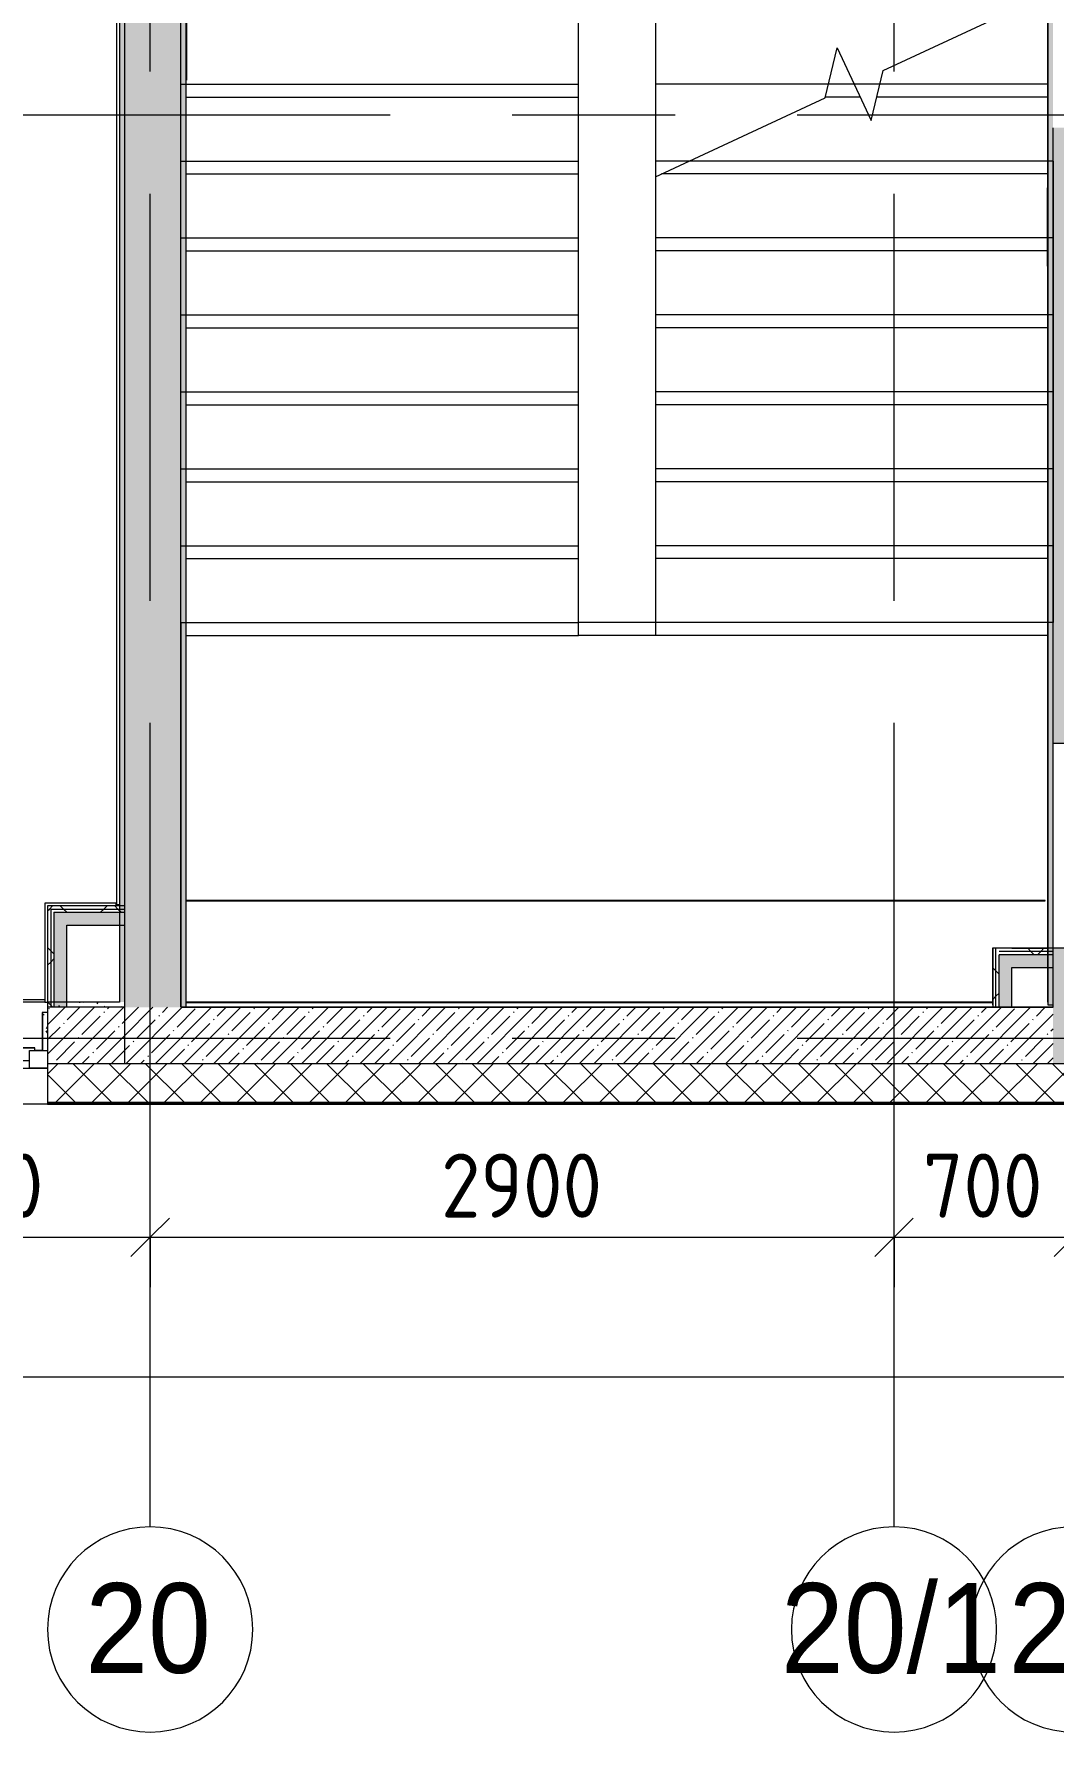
# Model space of a CAD drawing. Header units: millimetres. Extents: x 35147 to 231677, y -8553 to 29000.
# Drawn here: x 71507 to 75480, y -2706 to 3916 of the extents above; entities that cross this region are included whole.
import ezdxf

# ---------------------------------------------------------------- set-up
doc = ezdxf.new("R2010")
doc.units = ezdxf.units.MM
doc.linetypes.add('Осевая', pattern=[3175, 635, -476.25, 1587.5, -476.25])
for name, color, linetype, lineweight in [('A-ANNO-DIMS', 7, 'Continuous', 9), ('A-ANNO-DIMS-100', 7, 'Continuous', 9), ('A-GLAZ', 7, 'Continuous', 9), ('A-GLAZ-1', 7, 'Continuous', 13), ('A-WALL', 7, 'Continuous', 9), ('I-WALL', 7, 'Continuous', 9), ('S-STRS-1', 7, 'Continuous', 9), ('S-STRS-MBND', 7, 'Continuous', 9), ('Оси', 7, 'Continuous', 9), ('Оси-1', 7, 'Continuous', 20), ('Оси-2', 7, 'Осевая', 9)]:
    doc.layers.add(name, color=color, linetype=linetype, lineweight=lineweight)
doc.layers.add('A-WALL-1', color=7, linetype='Continuous', lineweight=9, true_color=0x3c3c3c)
doc.layers.add('A-WALL-FNSH-1', color=7, linetype='Continuous', lineweight=9, true_color=0x3c3c3c)
doc.styles.add('Arial', font='arial.ttf', dxfattribs={"width": 0.9, "height": 350})
doc.styles.add('ISOCPEUR', font='isocpeur.ttf', dxfattribs={"width": 0.9, "height": 250})
doc.dimstyles.new('ISO-2_5_0_9К_БОЛЬШОЙ', dxfattribs={"dimscale": 304.8, "dimtxt": 248.995294, "dimasz": 0.492126, "dimexe": 0.393701, "dimexo": 0.984252, "dimgap": 0, "dimtad": 1, "dimdec": 0, "dimrnd": 10, "dimzin": 0, "dimdsep": 46, "dimtxsty": 'ISOCPEUR', "dimblk1": 'OBLIQUE', "dimblk2": 'OBLIQUE', "dimsah": 1, "dimcen": 0.09, "dimdle": 0.393701, "dimazin": 0, "dimtfac": 1, "dimtdec": 4, "dimtix": 1, "dimtmove": 0, "dimatfit": 3, "dimfxl": 1, "dimtvp": 1, "dimtolj": 1, "dimtzin": 0, "dimarcsym": 2})
pattern_1 = [(45, (0, 0), (-57.02463, 57.02463), []), (45, (57.025, 0), (-57.02463, 57.02463), [100.806, -20.161, 3.353, -16.808])]
pattern_2 = [(0, (0, 0), (121.92, 30.48), [10.058, -81.382, 10.058, -81.382, -487.68]), (0, (0, 0), (121.92, 30.48), [-182.88, 10.058, -172.822, 10.058, -81.382, -213.36]), (0, (0, 0), (121.92, 30.48), [-457.2, 10.058, -50.902, 10.058, -142.342]), (120, (45.72, 15.24), (-87.356454, 90.345817), [10.058, -81.382, 10.058, -81.382, -487.68]), (120, (45.72, 15.24), (-87.356454, 90.345817), [-182.88, 10.058, -172.822, 10.058, -81.382, -213.36]), (120, (45.72, 15.24), (-87.356454, 90.345817), [-457.2, 10.058, -50.902, 10.058, -142.342]), (240, (60.96, 76.2), (-34.563546, -120.825817), [10.058, -81.382, 10.058, -81.382, -487.68]), (240, (60.96, 76.2), (-34.563546, -120.825817), [-182.88, 10.058, -172.822, 10.058, -81.382, -213.36]), (240, (60.96, 76.2), (-34.563546, -120.825817), [-457.2, 10.058, -50.902, 10.058, -142.342])]
pattern_3 = [(45, (0, 0), (-106.06602, 106.06602), []), (135, (0, 0), (-106.06602, -106.06602), [])]

# ---------------------------------------------------------------- blocks, each defined once
blk = doc.blocks.new('120_Окно_СКБ_1Ст - 120_Окно_СКБ_1Ст 900х2500_h_-22445987-План размещения напольных электротехнических лючков и розеток 2 этажа в осях 12-23')
at = {"layer": 'A-GLAZ'}
for p, q in [((450, -57), (-450, -57)), ((-430, -127), (-400, -127)), ((-330, -107), (330, -107)), ((330, -117), (-330, -117)), ((400, -127), (430, -127))]:
    blk.add_line(p, q, dxfattribs=at)
at = {"layer": 'A-GLAZ-1'}
for p, q in [((-450, -127), (-450, -57)), ((-450, -57), (-380, -57)), ((-380, -57), (-380, -127)), ((380, -127), (380, -57)), ((380, -57), (450, -57)), ((450, -57), (450, -127)), ((-380, -127), (-450, -127)), ((-380, -127), (-400, -127)), ((-400, -127), (-400, -137)), ((380, -87), (-380, -87)), ((-380, -87), (-380, -127)), ((-330, -137), (-330, -87)), ((330, -137), (330, -87)), ((380, -127), (380, -87)), ((450, -127), (380, -127)), ((400, -127), (380, -127)), ((400, -137), (400, -127)), ((-400, -137), (400, -137)), ((400, -137), (-400, -137))]:
    blk.add_line(p, q, dxfattribs=at)
blk = doc.blocks.new('Ось сетки - D8-29747960-План размещения напольных электротехнических лючков и розеток 2 этажа в осях 12-23')
at = {"layer": 'Оси-1'}
for start, end in [(360, 180), (180, 360)]:
    blk.add_arc((0, 0), 4, start, end, dxfattribs=at)
blk = doc.blocks.new('DIMBLOCK27-План размещения напольных электротехнических лючков и розеток 2 этажа в осях 12-23')
at = {"layer": 'A-ANNO-DIMS-100'}
for p, q in [((70560, -970.8), (70560, -656.9)), ((71960, -970.8), (71960, -656.9)), ((70560, -776.9), (71960, -776.9)), ((70560, -776.9), (70560, -970.8)), ((71960, -776.9), (71960, -970.8))]:
    blk.add_line(p, q, dxfattribs=at)
at = {"layer": 'A-ANNO-DIMS-100', "lineweight": 20}
for p, q in [((70560, -776.9), (70635, -701.9)), ((71960, -776.9), (72035, -701.9)), ((70560, -776.9), (70485, -851.9)), ((71960, -776.9), (71885, -851.9))]:
    blk.add_line(p, q, dxfattribs=at)
at = {"layer": 'A-ANNO-DIMS-100', "color": 0, "insert": (70953.5, -450.3), "char_height": 250, "width": 735.494, "attachment_point": 1, "line_spacing_factor": 1.149209, "style": 'ISOCPEUR'}
blk.add_mtext('1400', dxfattribs=at)
blk = doc.blocks.new('_Oblique')
at = {"color": 0, "linetype": 'ByBlock', "lineweight": -2}
blk.add_line((-0.5, -0.5), (0.5, 0.5), dxfattribs=at)
blk = doc.blocks.new('DIMBLOCK28-План размещения напольных электротехнических лючков и розеток 2 этажа в осях 12-23')
at = {"layer": 'A-ANNO-DIMS-100'}
for p, q in [((71960, -970.8), (71960, -656.9)), ((74860, -970.8), (74860, -656.9)), ((71960, -776.9), (74860, -776.9)), ((71960, -776.9), (71960, -970.8)), ((74860, -776.9), (74860, -970.8))]:
    blk.add_line(p, q, dxfattribs=at)
at = {"layer": 'A-ANNO-DIMS-100', "lineweight": 20}
for p, q in [((71960, -776.9), (72035, -701.9)), ((74860, -776.9), (74935, -701.9)), ((71960, -776.9), (71885, -851.9)), ((74860, -776.9), (74785, -851.9))]:
    blk.add_line(p, q, dxfattribs=at)
at = {"layer": 'A-ANNO-DIMS-100', "color": 0, "insert": (73094, -450.3), "char_height": 250, "width": 758.478, "attachment_point": 1, "line_spacing_factor": 1.149209, "style": 'ISOCPEUR'}
blk.add_mtext('2900', dxfattribs=at)
blk = doc.blocks.new('DIMBLOCK29-План размещения напольных электротехнических лючков и розеток 2 этажа в осях 12-23')
at = {"layer": 'A-ANNO-DIMS-100'}
for p, q in [((74860, -970.8), (74860, -656.9)), ((75560, -970.8), (75560, -656.9)), ((74860, -776.9), (75560, -776.9)), ((74860, -776.9), (74860, -970.8)), ((75560, -776.9), (75560, -970.8))]:
    blk.add_line(p, q, dxfattribs=at)
at = {"layer": 'A-ANNO-DIMS-100', "lineweight": 20}
for p, q in [((74860, -776.9), (74935, -701.9)), ((75560, -776.9), (75635, -701.9)), ((74860, -776.9), (74785, -851.9)), ((75560, -776.9), (75485, -851.9))]:
    blk.add_line(p, q, dxfattribs=at)
at = {"layer": 'A-ANNO-DIMS-100', "color": 0, "insert": (74973, -450.3), "char_height": 250, "width": 568.858, "attachment_point": 1, "line_spacing_factor": 1.149209, "style": 'ISOCPEUR'}
blk.add_mtext('700', dxfattribs=at)
blk = doc.blocks.new('DIMBLOCK32-План размещения напольных электротехнических лючков и розеток 2 этажа в осях 12-23')
at = {"layer": 'A-ANNO-DIMS-100'}
for p, q in [((38310, -1514.4), (38310, -1200.5)), ((84560, -1514.4), (84560, -1200.5)), ((38190, -1320.5), (84680, -1320.5)), ((38310, -1320.5), (38310, -1514.4)), ((84560, -1320.5), (84560, -1514.4))]:
    blk.add_line(p, q, dxfattribs=at)
at = {"layer": 'A-ANNO-DIMS-100', "lineweight": 20}
for p, q in [((38310, -1320.5), (38385, -1245.5)), ((84560, -1320.5), (84635, -1245.5)), ((38310, -1320.5), (38235, -1395.5)), ((84560, -1320.5), (84485, -1395.5))]:
    blk.add_line(p, q, dxfattribs=at)
at = {"layer": 'A-ANNO-DIMS-100', "color": 0, "insert": (61028, -993.9), "char_height": 250, "width": 976.828, "attachment_point": 1, "line_spacing_factor": 1.149209, "style": 'ISOCPEUR'}
blk.add_mtext('46250', dxfattribs=at)

msp = doc.modelspace()

# ---------------------------------------------------------------- hatches: boundary and pattern name
at = {"layer": 'A-WALL'}
h = msp.add_hatch(dxfattribs=at)
h.set_pattern_fill('FP_21', color=256, style=0, pattern_type=2)
h.set_pattern_definition([(45, (0, 0), (-70.71068, 70.71068), []), (135, (0, 0), (-70.71068, -70.71068), [])])
h.paths.add_polyline_path([(75397.3, -250), (75700, -250), (75700, -100), (71560, -100), (71560, -250), (74669.4, -250)])
h.paths.add_polyline_path([(70302.2, -250), (70660, -250), (70660, -100), (67060, -100), (67060, -250), (69574.4, -250)])
h.paths.add_polyline_path([(65207.2, -250), (66160, -250), (66160, -100), (65160, -100), (65160, -250)])
h.paths.add_polyline_path([(61567.9, -250), (62060, -250), (62060, -100), (60910, -100), (60910, -250)])
h.paths.add_polyline_path([(58060, -250), (58810, -250), (58810, -100), (58060, -100), (58060, -244.2)])
h.paths.add_polyline_path([(56910, -250), (57160, -250), (57160, -100), (56410, -100), (56410, -250)])
h.paths.add_polyline_path([(52410, -250), (53310, -250), (53310, -100), (51910, -100), (51910, -250)])
h.paths.add_polyline_path([(47410, -250), (48810, -250), (48810, -100), (47410, -100), (47410, -244.2)])
h.paths.add_polyline_path([(43371.3, -250), (44036.3, -250), (44036.3, -100), (42660, -100), (42660, -250)])
h.paths.add_polyline_path([(44936.3, -250), (45310, -250), (45310, -100), (44936.3, -100), (44936.3, -244.2)])
h.paths.add_polyline_path([(39560, -250), (39560, -100), (38742.7, -100), (38742.7, -250), (39040, -250)])
at = {"layer": 'I-WALL'}
h = msp.add_hatch(dxfattribs=at)
h.set_pattern_fill('FP_17', color=256, style=0, pattern_type=2)
h.set_pattern_definition(pattern_1)
h.paths.add_polyline_path([(72080, 120), (72080, 7900), (71860, 7900), (71860, 120)])
h = msp.add_hatch(dxfattribs=at)
h.set_pattern_fill('FP_17', color=256, style=0, pattern_type=2)
h.set_pattern_definition(pattern_1)
h.paths.add_polyline_path([(75480, -100), (75700, -100), (75700, 350), (75480, 350), (75480, 120)])
h.paths.add_polyline_path([(75480, 1150), (75700, 1150), (75700, 3550), (75480, 3550), (75480, 1493)])
h.paths.add_polyline_path([(75662.2, 4050), (75700, 4050), (75700, 7900), (75480, 7900), (75480, 4050)])
h = msp.add_hatch(dxfattribs=at)
h.set_pattern_fill('FP_58', color=256, style=0, pattern_type=2)
h.set_pattern_definition(pattern_2)
h.paths.add_polyline_path([(71860, 140), (71860, 7660), (71840, 7660), (71840, 140)])
h = msp.add_hatch(dxfattribs=at)
h.set_pattern_fill('FP_58', color=256, style=0, pattern_type=2)
h.set_pattern_definition(pattern_2)
h.paths.add_polyline_path([(72100, 120), (72100, 7680), (72080, 7680), (72080, 120)])
h = msp.add_hatch(dxfattribs=at)
h.set_pattern_fill('FP_58', color=256, style=0, pattern_type=2)
h.set_pattern_definition(pattern_2)
h.paths.add_polyline_path([(75480, 130), (75480, 7660), (75460, 7659), (75460, 130)])
h = msp.add_hatch(dxfattribs=at)
h.set_pattern_fill('FP_60', color=256, style=0, pattern_type=2)
h.set_pattern_definition(pattern_3)
h.paths.add_polyline_path([(71860, 503), (71860, 515.5), (71560, 515.5), (71560, 503), (71758, 503)])
h = msp.add_hatch(dxfattribs=at)
h.set_pattern_fill('FP_60', color=256, style=0, pattern_type=2)
h.set_pattern_definition(pattern_3)
h.paths.add_polyline_path([(71572.5, 120), (71572.5, 503), (71560, 503), (71560, 120)])
h = msp.add_hatch(dxfattribs=at)
h.set_pattern_fill('FP_60', color=256, style=0, pattern_type=2)
h.set_pattern_definition(pattern_3)
h.paths.add_polyline_path([(71860, 490.5), (71860, 503), (71572.5, 503), (71572.5, 490.5), (71758, 490.5)])
h = msp.add_hatch(dxfattribs=at)
h.set_pattern_fill('FP_60', color=256, style=0, pattern_type=2)
h.set_pattern_definition(pattern_3)
h.paths.add_polyline_path([(71576, 120), (71585, 120), (71585, 490.5), (71572.5, 490.5), (71572.5, 120)])
for points in [[(71860, 440.5), (71860, 490.5), (71585, 490.5), (71585, 440.5), (71758, 440.5)], [(71585, 120), (71635, 120), (71635, 440.5), (71585, 440.5), (71585, 334.8)], [(75320, 120), (75320, 325), (75270, 325), (75270, 120)], [(75320, 275), (75480, 275), (75480, 325), (75320, 325)]]:
    msp.add_hatch(color=256, dxfattribs=at).paths.add_polyline_path(points)
h = msp.add_hatch(dxfattribs=at)
h.set_pattern_fill('FP_60', color=256, style=0, pattern_type=2)
h.set_pattern_definition(pattern_3)
h.paths.add_polyline_path([(75257.5, 120), (75257.5, 351), (75245, 350), (75245, 120)])
h = msp.add_hatch(dxfattribs=at)
h.set_pattern_fill('FP_60', color=256, style=0, pattern_type=2)
h.set_pattern_definition(pattern_3)
h.paths.add_polyline_path([(75257.5, 120), (75270, 120), (75270, 351), (75257.5, 350), (75257.5, 334.8)])
h = msp.add_hatch(dxfattribs=at)
h.set_pattern_fill('FP_60', color=256, style=0, pattern_type=2)
h.set_pattern_definition(pattern_3)
h.paths.add_polyline_path([(75320, 337.5), (75480, 337.5), (75480, 350), (75270, 350), (75270, 337.5)])
h = msp.add_hatch(dxfattribs=at)
h.set_pattern_fill('FP_60', color=256, style=0, pattern_type=2)
h.set_pattern_definition(pattern_3)
h.paths.add_polyline_path([(75270, 325), (75480, 325), (75480, 337.5), (75270, 337.5), (75270, 334.8)])
h = msp.add_hatch(dxfattribs=at)
h.set_pattern_fill('FP_58', color=256, style=0, pattern_type=2)
h.set_pattern_definition(pattern_2)
h.paths.add_polyline_path([(71758, 120), (71860, 120), (71860, 140), (71560, 140), (71560, 120), (71576, 120)])
h.paths.add_polyline_path([(69938.3, 120), (70660, 120), (70660, 140), (69165, 140), (69165, 120), (69756.3, 120)])
h = msp.add_hatch(dxfattribs=at)
h.set_pattern_fill('FP_17', color=256, style=0, pattern_type=2)
h.set_pattern_definition(pattern_1)
h.paths.add_polyline_path([(71560, -100), (71860, -100), (71860, 120), (71560, 120), (71560, 45.3)])
h.paths.add_polyline_path([(70302.2, -100), (70660, -100), (70660, 120), (67060, 120), (67060, -100), (69938.3, -100)])
h.paths.add_polyline_path([(65910, -100), (66160, -100), (66160, 120), (65910, 120)])
h = msp.add_hatch(dxfattribs=at)
h.set_pattern_fill('FP_58', color=256, style=0, pattern_type=2)
h.set_pattern_definition(pattern_2)
h.paths.add_polyline_path([(71560, -48), (71560, 100), (71540, 100), (71540, -48)])
h = msp.add_hatch(dxfattribs=at)
h.set_pattern_fill('FP_17', color=256, style=0, pattern_type=2)
h.set_pattern_definition(pattern_1)
h.paths.add_polyline_path([(75480, -100), (75480, 120), (71860, 120), (71860, -100), (75397.3, -100)])

# ---------------------------------------------------------------- linework, layer by layer
at = {"layer": 'A-WALL'}
for p, q in [((71840, 7660), (71840, 140)), ((71860, 7680), (71860, -100)), ((72080, 120), (72080, 7680)), ((75480, 1150), (75480, 3550)), ((75480, 325), (75480, 1150)), ((71572.5, 503), (71572.5, 120)), ((71572.5, 503), (71860, 503)), ((71585, 490.5), (71585, 120)), ((71585, 490.5), (71860, 490.5)), ((75257.5, 120), (75257.5, 351)), ((75270, 351), (75270, 350)), ((75480, 337.5), (75270, 337.5)), ((75320, 351), (75320, 350)), ((75459, 350), (75459, 351)), ((75270, 120), (75270, 325)), ((75480, 325), (75270, 325)), ((71860, 120), (71560, 120)), ((75700, -100), (71560, -100)), ((71560, -258), (70660, -258)), ((71560, -250), (75850, -250)), ((71560, -253), (75853, -253))]:
    msp.add_line(p, q, dxfattribs=at)
at = {"layer": 'A-WALL-1'}
for p, q in [((72100, 120), (72100, 7680)), ((75460, 7660), (75460, 130)), ((75480, 1150), (75850, 1150)), ((71560, 515.5), (71560, 120)), ((71860, 515.5), (71560, 515.5)), ((71635, 120), (71635, 440.5)), ((71635, 440.5), (71860, 440.5)), ((75245, 351), (75245, 120)), ((75320, 351), (75245, 351)), ((75850, 350), (75320, 350)), ((75320, 120), (75320, 275)), ((75320, 275), (75480, 275)), ((75480, 120), (75480, 275)), ((71560, 140), (71560, -250)), ((71840, 140), (71560.5, 140)), ((71560, 100), (71540, 100)), ((71540, 100), (71540, -48)), ((75480, 120), (72080, 120)), ((75460, 130), (75480, 130)), ((71540, -48), (71560, -48))]:
    msp.add_line(p, q, dxfattribs=at)
at = {"layer": 'A-WALL-FNSH-1'}
for p, q in [((71829, 7649), (71829, 521)), ((72101, 139), (72101, 7659)), ((75459, 5400.6), (75459, 3315.1)), ((75459, 3315.1), (75460, 3315.1)), ((75460, 3009.6), (75459, 3009.6)), ((75459, 3009.6), (75459, 351)), ((75449, 536), (72100, 536)), ((72100, 535), (75449, 535)), ((75449, 535), (75449, 536)), ((71549.5, 526.7), (71549.5, 140)), ((71560.5, 526.7), (71549.5, 526.7)), ((71560.5, 526.5), (71560.5, 526.7)), ((71827.5, 526.5), (71560.5, 526.5)), ((71560.5, 140), (71560.5, 515.5)), ((71827.5, 515.5), (71827.5, 526.5)), ((71829, 521), (71840, 521)), ((75245, 351), (75244, 351)), ((75244, 351), (75244, 140)), ((75459, 351), (75320, 351)), ((75320, 350), (75459, 350)), ((75459, 350), (75459, 140.5)), ((71549.5, 140), (71560.5, 140)), ((75244, 140), (72100, 140)), ((72101, 139), (75244, 139)), ((75244, 139), (75244, 130)), ((75459, 140.5), (75460, 140.5)), ((71540, 100), (71539, 100)), ((71539, 100), (71539, -48)), ((75244, 130), (75245, 130)), ((71539, -48), (71540, -48)), ((71560, -250), (71560, -258)), ((71560, -258), (75858, -258))]:
    msp.add_line(p, q, dxfattribs=at)
at = {"layer": 'I-WALL'}
for p, q in [((72100.4, 3735.6), (72100.4, 7659)), ((72101.4, 7659), (72101.4, 3735.6)), ((75459, 3009.6), (75459, 3315.1)), ((75480, 275), (75480, 325)), ((71549.5, 140), (70660, 140)), ((70697.5, 151), (71549.5, 151))]:
    msp.add_line(p, q, dxfattribs=at)
at = {"layer": 'S-STRS-1'}
for p, q in [((73930, 4020), (73930, 3720)), ((73630, 3669.7), (73630, 3969.7)), ((73930, 3720), (73930, 3420)), ((74604.6, 3720), (73930, 3720)), ((74604.6, 3720), (73930, 3720)), ((74805.4, 3720), (74705, 3720)), ((74805.4, 3720), (74705, 3720)), ((72100, 3669.7), (73630, 3669.7)), ((72100, 3669.7), (73630, 3669.7)), ((73630, 3369.7), (73630, 3669.7)), ((74728.5, 3669.7), (74592.3, 3669.7)), ((74728.5, 3669.7), (74592.3, 3669.7)), ((75460, 3669.7), (74793.2, 3669.7)), ((75460, 3669.7), (74793.2, 3669.7)), ((73930, 3420), (73930, 3358.6)), ((74061.6, 3420), (73930, 3420)), ((74061.6, 3420), (73930, 3420)), ((72100, 3369.7), (73630, 3369.7)), ((72100, 3369.7), (73630, 3369.7)), ((73630, 3069.7), (73630, 3369.7)), ((73930, 3358.6), (73930, 3069.7)), ((75460, 3369.7), (73953.8, 3369.7)), ((75460, 3369.7), (73953.8, 3369.7)), ((72100, 3069.7), (73630, 3069.7)), ((72100, 3069.7), (73630, 3069.7)), ((73630, 2769.7), (73630, 3069.7)), ((73930, 3069.7), (73930, 2769.7)), ((75460, 3069.7), (73930, 3069.7)), ((75460, 3069.7), (73930, 3069.7)), ((72100, 2769.7), (73630, 2769.7)), ((72100, 2769.7), (73630, 2769.7)), ((73630, 2469.7), (73630, 2769.7)), ((73930, 2769.7), (73930, 2469.7)), ((75460, 2769.7), (73930, 2769.7)), ((75460, 2769.7), (73930, 2769.7)), ((72100, 2469.7), (73630, 2469.7)), ((72100, 2469.7), (73630, 2469.7)), ((73630, 2169.7), (73630, 2469.7)), ((73930, 2469.7), (73930, 2169.7)), ((75460, 2469.7), (73930, 2469.7)), ((75460, 2469.7), (73930, 2469.7)), ((72100, 2169.7), (73630, 2169.7)), ((72100, 2169.7), (73630, 2169.7)), ((73630, 1869.7), (73630, 2169.7)), ((73930, 2169.7), (73930, 1869.7)), ((75460, 2169.7), (73930, 2169.7)), ((75460, 2169.7), (73930, 2169.7)), ((72100, 1869.7), (73630, 1869.7)), ((72100, 1869.7), (73630, 1869.7)), ((73630, 1569.7), (73630, 1869.7)), ((73930, 1869.7), (73930, 1569.7)), ((75460, 1869.7), (73930, 1869.7)), ((75460, 1869.7), (73930, 1869.7)), ((72100, 1569.7), (73630, 1569.7)), ((72100, 1569.7), (73630, 1569.7)), ((73930, 1569.7), (73630, 1569.7)), ((75460, 1569.7), (73930, 1569.7)), ((75460, 1569.7), (73930, 1569.7))]:
    msp.add_line(p, q, dxfattribs=at)
at = {"layer": 'S-STRS-MBND'}
for p, q in [((72080, 1620), (72080, 5520)), ((73630, 1620), (73630, 5520)), ((74818.3, 3772.8), (75480, 4081.4)), ((74591.7, 3667.2), (74639, 3861.6)), ((74639, 3861.6), (74771, 3578.4)), ((72080, 3720), (73630, 3720)), ((72080, 3720), (73630, 3720)), ((74705, 3720), (74604.6, 3720)), ((74705, 3720), (74604.6, 3720)), ((74771, 3578.4), (74818.3, 3772.8)), ((75460, 3720), (74805.4, 3720)), ((75460, 3720), (74805.4, 3720)), ((73930, 3358.6), (74591.7, 3667.2)), ((72080, 3420), (73630, 3420)), ((72080, 3420), (73630, 3420)), ((75480, 3420), (74061.6, 3420)), ((75480, 3420), (74061.6, 3420)), ((75480, 3420), (75480, 1620)), ((73930, 3358.6), (73930, 1620)), ((72080, 3120), (73630, 3120)), ((72080, 3120), (73630, 3120)), ((75480, 3120), (73930, 3120)), ((75480, 3120), (73930, 3120)), ((72080, 2820), (73630, 2820)), ((72080, 2820), (73630, 2820)), ((75480, 2820), (73930, 2820)), ((75480, 2820), (73930, 2820)), ((72080, 2520), (73630, 2520)), ((72080, 2520), (73630, 2520)), ((75480, 2520), (73930, 2520)), ((75480, 2520), (73930, 2520)), ((72080, 2220), (73630, 2220)), ((72080, 2220), (73630, 2220)), ((75480, 2220), (73930, 2220)), ((75480, 2220), (73930, 2220)), ((72080, 1920), (73630, 1920)), ((72080, 1920), (73630, 1920)), ((75480, 1920), (73930, 1920)), ((75480, 1920), (73930, 1920)), ((72080, 1620), (72080, 120)), ((72080, 1620), (73630, 1620)), ((72080, 1620), (73630, 1620)), ((73930, 1620), (73630, 1620)), ((75480, 1620), (73930, 1620)), ((75480, 1620), (73930, 1620)), ((75480, 120), (75480, 1620)), ((72080, 120), (75480, 120))]:
    msp.add_line(p, q, dxfattribs=at)
at = {"layer": 'Оси'}
for p, q in [((71960, -1906.3), (71960, 593.7)), ((74860, -1906.3), (74860, 593.7))]:
    msp.add_line(p, q, dxfattribs=at)
at = {"layer": 'Оси-2'}
for p, q in [((71960, 593.7), (71960, 24898.1)), ((74860, 593.7), (74860, 24898.1)), ((38446.8, 3600), (82200, 3600)), ((38446.8, 0), (82200, 0))]:
    msp.add_line(p, q, dxfattribs=at)

# ---------------------------------------------------------------- block references
at = {"layer": 'A-GLAZ', "rotation": 180}
msp.add_blockref('120_Окно_СКБ_1Ст - 120_Окно_СКБ_1Ст 900х2500_h_-22445987-План размещения напольных электротехнических лючков и розеток 2 этажа в осях 12-23', (71110, -175), dxfattribs=at)
at = {"layer": 'Оси-1', "xscale": 99.99999999999993, "yscale": 99.99999999999993, "zscale": 99.99999999999993}
for p in [(71960, -2306.3), (74860, -2306.3), (75560, -2306.3)]:
    msp.add_blockref('Ось сетки - D8-29747960-План размещения напольных электротехнических лючков и розеток 2 этажа в осях 12-23', p, dxfattribs=at)

# ---------------------------------------------------------------- texts
at = {"layer": 'Оси', "char_height": 350, "attachment_point": 1, "style": 'Arial'}
for s, insert, width in [('20/1', (74419.7, -2125.6), 1060.633), ('20', (71707.4, -2125.6), 606.076), ('21', (75307.4, -2125.6), 606.076)]:
    msp.add_mtext(s, dxfattribs=dict(at, insert=insert, width=width))

# ---------------------------------------------------------------- dimensions: what is measured, and where the dimension line sits
at = {"layer": 'A-ANNO-DIMS'}
for base, p1, p2, override, picture, middle in [((71960, -776.9), (70560, -670.8), (71960, -670.8), {"dimpost": '<>', "dimfxl": 1400}, 'DIMBLOCK27-План размещения напольных электротехнических лючков и розеток 2 этажа в осях 12-23', (71260, -651.9)), ((74860, -776.9), (71960, -670.8), (74860, -670.8), {"dimpost": '<>', "dimfxl": 2900}, 'DIMBLOCK28-План размещения напольных электротехнических лючков и розеток 2 этажа в осях 12-23', (73410, -651.9)), ((75560, -776.9), (74860, -670.8), (75560, -670.8), {"dimpost": '<>', "dimfxl": 700}, 'DIMBLOCK29-План размещения напольных электротехнических лючков и розеток 2 этажа в осях 12-23', (75210, -651.9)), ((84560, -1320.5), (38310, -1214.4), (84560, -1214.4), {"dimpost": '<>', "dimfxl": 46250}, 'DIMBLOCK32-План размещения напольных электротехнических лючков и розеток 2 этажа в осях 12-23', (61435, -1195.5))]:
    dim = msp.add_linear_dim(base=base, p1=p1, p2=p2, dimstyle='ISO-2_5_0_9К_БОЛЬШОЙ', override=override, dxfattribs=at)
    dim.commit()
    dim.dimension.update_dxf_attribs({"geometry": picture, "text_midpoint": middle})

doc.saveas('drawing.dxf')
